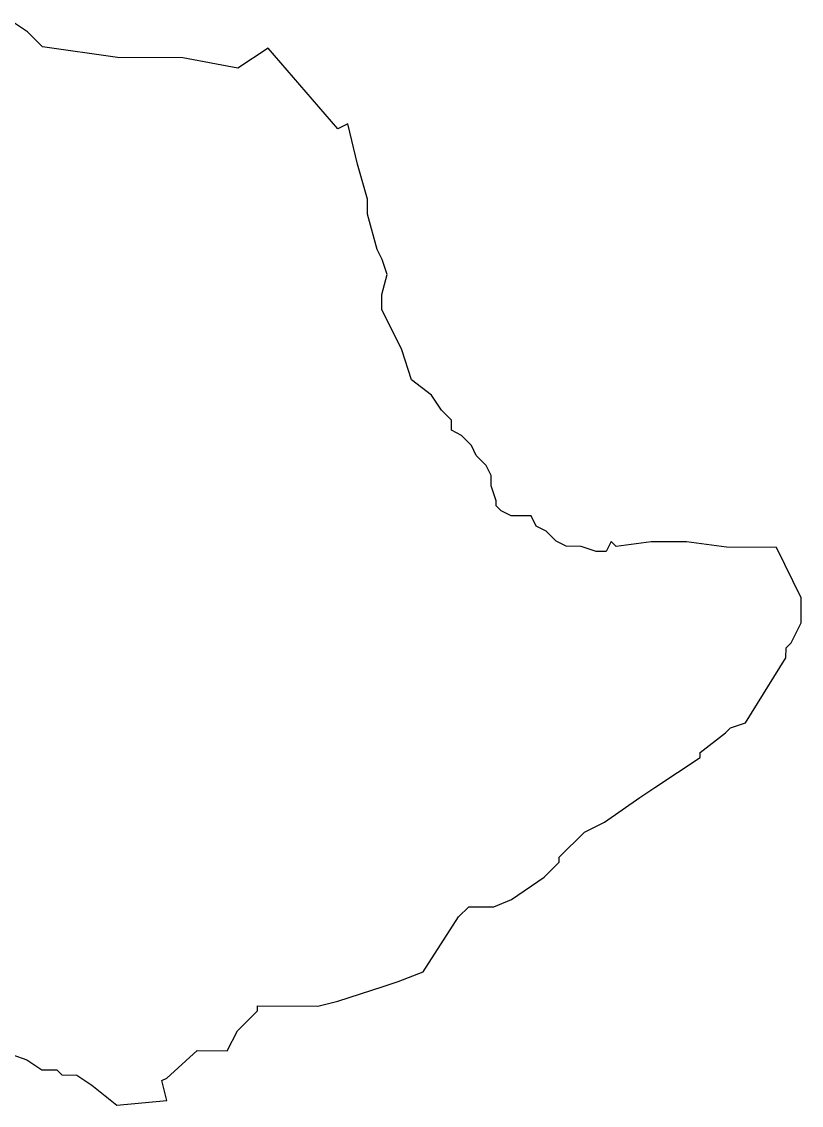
# Model space of a CAD drawing. Header units: metres. Extents: x 315446 to 321461, y 1891004 to 1895605.
# Drawn here: x 318453 to 321461, y 1891114 to 1895293 of the extents above; entities that cross this region are included whole.
import ezdxf

# ---------------------------------------------------------------- set-up
doc = ezdxf.new("R2010")
doc.units = ezdxf.units.M
doc.layers.add('VILLAGE BOUNDRY', color=10, linetype='Continuous')

msp = doc.modelspace()

# ---------------------------------------------------------------- linework, layer by layer
at = {"layer": 'VILLAGE BOUNDRY'}
msp.add_lwpolyline([(318415, 1891309.8), (318472.9, 1891290.1), (318530.7, 1891251.1), (318588.7, 1891250.8), (318607.9, 1891231.3), (318665.9, 1891231), (318723.7, 1891192), (318819.9, 1891114.1), (319013.4, 1891132.4), (318994.5, 1891209.8), (319013.9, 1891219.4), (319130.5, 1891325.1), (319246.5, 1891324.4), (319285.6, 1891401.6), (319363.4, 1891478.4), (319363.5, 1891497.8), (319595.5, 1891496.5), (319672.9, 1891515.4), (319847.3, 1891572.4), (319905.4, 1891591.4), (320002.3, 1891629.5), (320138.8, 1891841.4), (320177.7, 1891879.9), (320274.4, 1891879.3), (320342.2, 1891908), (320468.4, 1891994.2), (320526.8, 1892051.9), (320526.9, 1892071.3), (320624.1, 1892167.4), (320701.6, 1892205.6), (320837.5, 1892301.5), (320895.7, 1892339.9), (321070.4, 1892454.9), (321070.5, 1892474.2), (321167.6, 1892551), (321187.1, 1892570.2), (321245.2, 1892589.3), (321401.3, 1892839.7), (321401.5, 1892878.4), (321420.9, 1892897.6), (321460.1, 1892974.8), (321460.6, 1893071.4), (321365, 1893265.3), (321171.7, 1893266.4), (321017.1, 1893286.6), (320881.8, 1893287.4), (320746.3, 1893268.8), (320727.1, 1893288.3), (320707.5, 1893249.7), (320668.9, 1893249.9), (320611, 1893269.6), (320553, 1893269.9), (320514.4, 1893289.5), (320475.9, 1893328.4), (320437.4, 1893347.9), (320418.3, 1893386.7), (320340.9, 1893387.1), (320302.4, 1893406.7), (320283.2, 1893426.1), (320283.3, 1893445.5), (320264.2, 1893503.6), (320264.5, 1893542.3), (320245.4, 1893581), (320206.9, 1893619.9), (320187.8, 1893658.7), (320149.3, 1893697.6), (320110.8, 1893717.1), (320111, 1893755.8), (320072.6, 1893794.7), (320034.2, 1893852.9), (319957.2, 1893911.4), (319919.2, 1894027.6), (319842.7, 1894182.7), (319843, 1894240.7), (319862.8, 1894317.9), (319843.8, 1894376), (319824.7, 1894414.8), (319786.8, 1894550.4), (319787.1, 1894608.4), (319749.2, 1894743.9), (319711.4, 1894898.8), (319672.6, 1894879.7), (319403.7, 1895190.6), (319287.3, 1895113.9), (319074.8, 1895153.8), (318823.4, 1895155.2), (318533.6, 1895195.5), (318476, 1895253.9), (318418.2, 1895292.9)], dxfattribs=at)

doc.saveas('drawing.dxf')
